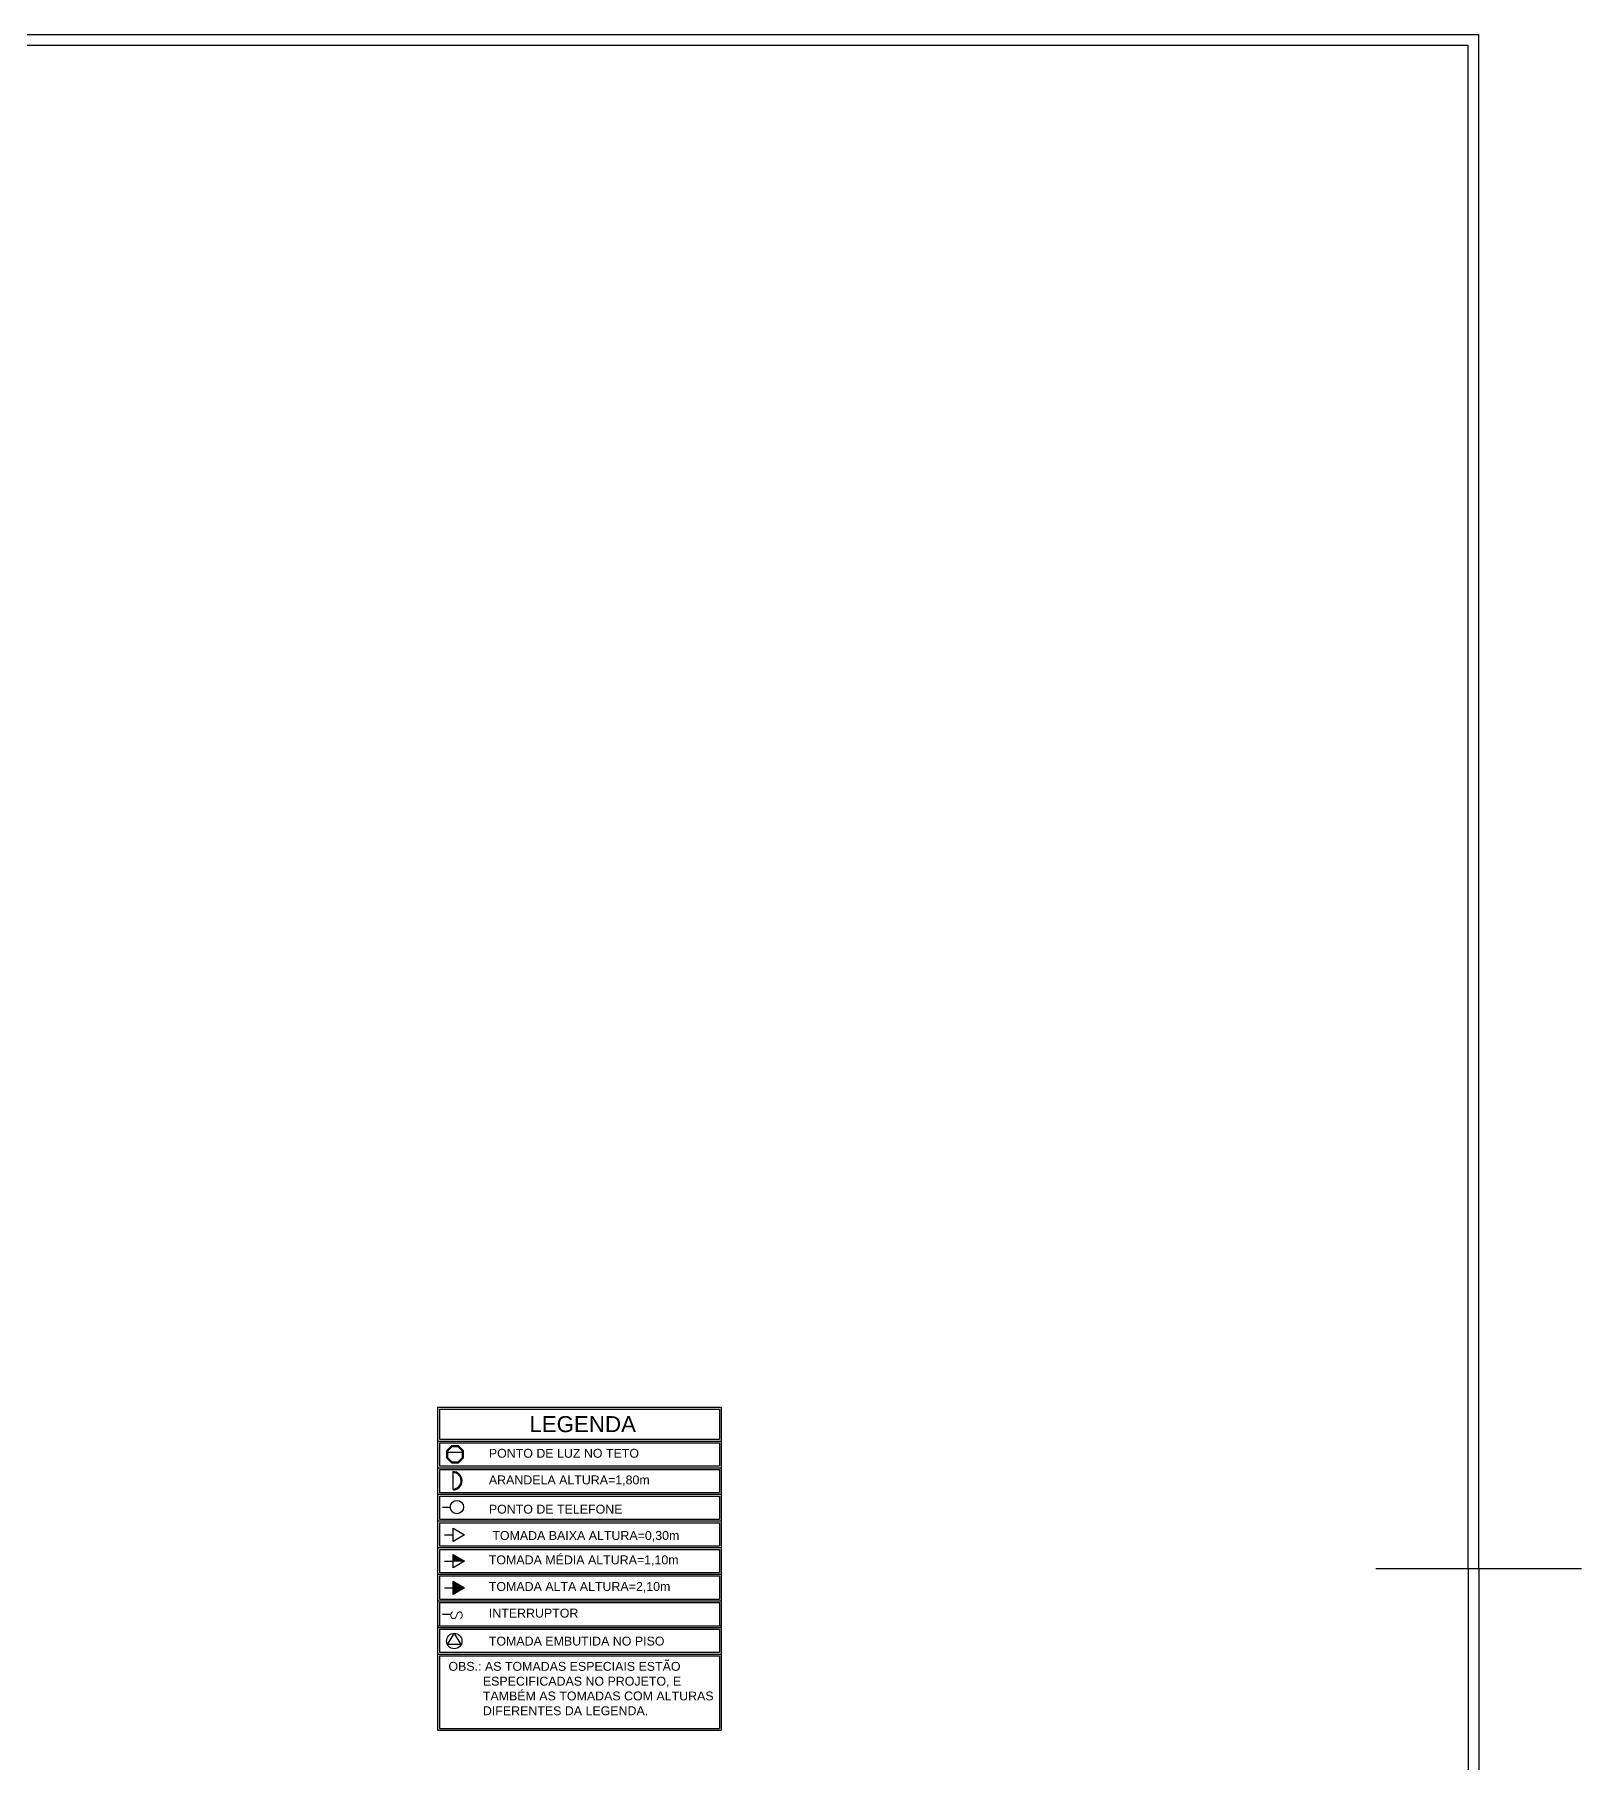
# Model space of a CAD drawing. Header units: millimetres. Extents: x 562 to 1062, y -27 to 300.
# Drawn here: x 684.96 to 706.81, y 245.37 to 269.78 of the extents above; entities that cross this region are included whole.
import ezdxf

# ---------------------------------------------------------------- set-up
doc = ezdxf.new("R2010")
doc.units = ezdxf.units.MM
doc.header["$LTSCALE"] = 0.04
for name, color, linetype in [('01', 1, 'Continuous'), ('03', 3, 'Continuous'), ('05', 5, 'Continuous'), ('1', 1, 'Continuous'), ('LUMINAR', 2, 'Continuous'), ('TERRENO', 30, 'Continuous')]:
    doc.layers.add(name, color=color, linetype=linetype)
doc.styles.add('SIMPLEX', font='SIMPLEX.SHX')
doc.styles.get("Standard").update_dxf_attribs({"font": 'arial.ttf'})

msp = doc.modelspace()

# ---------------------------------------------------------------- hatches: boundary and pattern name
at = {"layer": '03'}
for points in [[(691.027, 248.215), (690.87, 248.309), (690.87, 248.215)], [(690.87, 247.745), (691.027, 247.839), (690.87, 247.933)]]:
    msp.add_hatch(color=256, dxfattribs=at).paths.add_polyline_path(points)

# ---------------------------------------------------------------- linework, layer by layer
at = {"layer": '01'}
for p, q in [((690.65, 250.39), (690.65, 245.829)), ((690.65, 250.39), (694.654, 250.39)), ((690.675, 250.365), (694.629, 250.365)), ((690.675, 250.365), (690.675, 249.939)), ((694.629, 250.365), (694.629, 249.939)), ((694.654, 250.39), (694.654, 245.829)), ((690.65, 249.913), (694.654, 249.913)), ((690.675, 249.939), (694.629, 249.939)), ((690.675, 249.888), (694.629, 249.888)), ((690.675, 249.888), (690.675, 249.563)), ((694.629, 249.888), (694.629, 249.563)), ((690.65, 249.537), (694.654, 249.537)), ((690.675, 249.563), (694.629, 249.563)), ((690.675, 249.512), (694.629, 249.512)), ((690.675, 249.512), (690.675, 249.186)), ((694.629, 249.512), (694.629, 249.186)), ((690.65, 249.161), (694.654, 249.161)), ((690.675, 249.186), (694.629, 249.186)), ((690.675, 249.136), (694.629, 249.136)), ((690.675, 249.136), (690.675, 248.81)), ((694.629, 249.136), (694.629, 248.81)), ((690.65, 248.785), (694.654, 248.785)), ((690.675, 248.81), (694.629, 248.81)), ((690.675, 248.76), (694.629, 248.76)), ((690.675, 248.76), (690.675, 248.434)), ((694.629, 248.76), (694.629, 248.434)), ((690.65, 248.409), (694.654, 248.409)), ((690.675, 248.434), (694.629, 248.434)), ((690.675, 248.384), (694.629, 248.384)), ((690.675, 248.384), (690.675, 248.058)), ((694.629, 248.384), (694.629, 248.058)), ((690.65, 248.033), (694.654, 248.033)), ((690.675, 248.058), (694.629, 248.058)), ((690.675, 248.008), (694.629, 248.008)), ((690.675, 248.008), (690.675, 247.682)), ((694.629, 248.008), (694.629, 247.682)), ((703.902, 248.113), (706.806, 248.113)), ((690.675, 247.682), (694.629, 247.682)), ((690.65, 247.657), (694.654, 247.657)), ((690.675, 247.632), (694.629, 247.632)), ((690.675, 247.632), (690.675, 247.306)), ((694.629, 247.632), (694.629, 247.306)), ((690.65, 247.306), (694.654, 247.306)), ((690.65, 247.281), (694.654, 247.281)), ((690.675, 247.256), (694.629, 247.256)), ((690.675, 247.256), (690.675, 246.93)), ((694.629, 247.256), (694.629, 246.93)), ((690.65, 246.905), (694.654, 246.905)), ((690.675, 246.93), (694.629, 246.93)), ((690.675, 246.88), (694.629, 246.88)), ((690.675, 246.88), (690.675, 245.854)), ((694.629, 246.88), (694.629, 245.854)), ((690.65, 245.829), (694.654, 245.829)), ((690.675, 245.854), (694.629, 245.854))]:
    msp.add_line(p, q, dxfattribs=at)
at = {"layer": '03'}
for p, q in [((690.718, 248.981), (690.828, 248.981)), ((690.87, 248.497), (690.87, 248.685)), ((690.87, 248.685), (691.027, 248.591)), ((690.745, 248.591), (690.87, 248.591)), ((691.027, 248.591), (690.87, 248.497)), ((690.745, 248.215), (690.87, 248.215)), ((690.87, 248.309), (691.027, 248.215)), ((690.87, 248.121), (690.87, 248.309)), ((691.027, 248.215), (690.87, 248.121)), ((691.027, 248.215), (690.87, 248.215)), ((690.87, 247.745), (690.87, 247.933)), ((690.87, 247.933), (691.027, 247.839)), ((690.745, 247.839), (690.87, 247.839)), ((691.027, 247.839), (690.87, 247.745)), ((690.716, 247.469), (690.841, 247.469)), ((690.79, 247.04), (690.884, 247.196)), ((690.884, 247.196), (690.978, 247.04)), ((690.978, 247.04), (690.79, 247.04))]:
    msp.add_line(p, q, dxfattribs=at)
msp.add_lwpolyline([(690.844, 249.848), (690.773, 249.777), (690.773, 249.676), (690.844, 249.604), (690.945, 249.604), (691.017, 249.676), (691.017, 249.777), (690.945, 249.848)], close=True, dxfattribs=at)
for centre, radius in [((690.922, 248.981), 0.094), ((690.884, 247.089), 0.109)]:
    msp.add_circle(centre, radius, dxfattribs=at)
msp.add_arc((690.866, 249.352), 0.129, 271.1391, 91.1391, dxfattribs=at)
at = {"layer": '05'}
for p, q in [((690.869, 249.223), (690.869, 249.481)), ((705.208, 248.113), (705.208, 228.497)), ((705.358, 248.113), (705.358, 228.576))]:
    msp.add_line(p, q, dxfattribs=at)
at = {"layer": '1'}
msp.add_arc((690.866, 249.352), 0.116, 271.1391, 91.1391, dxfattribs=at)
at = {"layer": 'LUMINAR', "color": 1}
msp.add_line((690.797, 249.757), (691.006, 249.757), dxfattribs=at)
msp.add_lwpolyline([(690.851, 249.831), (690.79, 249.769), (690.79, 249.683), (690.851, 249.622), (690.938, 249.622), (690.999, 249.683), (690.999, 249.769), (690.938, 249.831)], close=True, dxfattribs=at)
at = {"layer": 'TERRENO'}
for p, q in [((650.358, 269.776), (705.358, 269.776)), ((705.358, 248.113), (705.358, 269.776)), ((650.508, 269.626), (705.208, 269.626)), ((705.208, 248.113), (705.208, 269.626))]:
    msp.add_line(p, q, dxfattribs=at)

# ---------------------------------------------------------------- texts
at = {"layer": '03', "attachment_point": 1}
for s, insert, char_height in [('LEGENDA', (691.945, 250.265), 0.2256), ('PONTO DE LUZ NO TETO ', (691.373, 249.803), 0.12535), ('ARANDELA ALTURA=1,80m', (691.373, 249.427), 0.12535), ('PONTO DE TELEFONE', (691.373, 249.014), 0.12535), ('TOMADA BAIXA ALTURA=0,30m', (691.422, 248.642), 0.12535), ('TOMADA MÉDIA ALTURA=1,10m', (691.373, 248.298), 0.12535), ('TOMADA ALTA ALTURA=2,10m', (691.373, 247.922), 0.12535), ('INTERRUPTOR', (691.373, 247.546), 0.12535), ('TOMADA EMBUTIDA NO PISO', (691.373, 247.151), 0.12535), ('OBS.: AS TOMADAS ESPECIAIS ESTÃO \\P          ESPECIFICADAS NO PROJETO, E \\P          TAMBÉM AS TOMADAS COM ALTURAS \\P          DIFERENTES DA LEGENDA.', (690.802, 246.794), 0.12535)]:
    msp.add_mtext(s, dxfattribs=dict(at, insert=insert, char_height=char_height))
at = {"layer": '03', "style": 'SIMPLEX'}
msp.add_attdef('S', (690.838, 247.521), 'S', height=0.157, rotation=270, dxfattribs=at)

doc.saveas('drawing.dxf')
